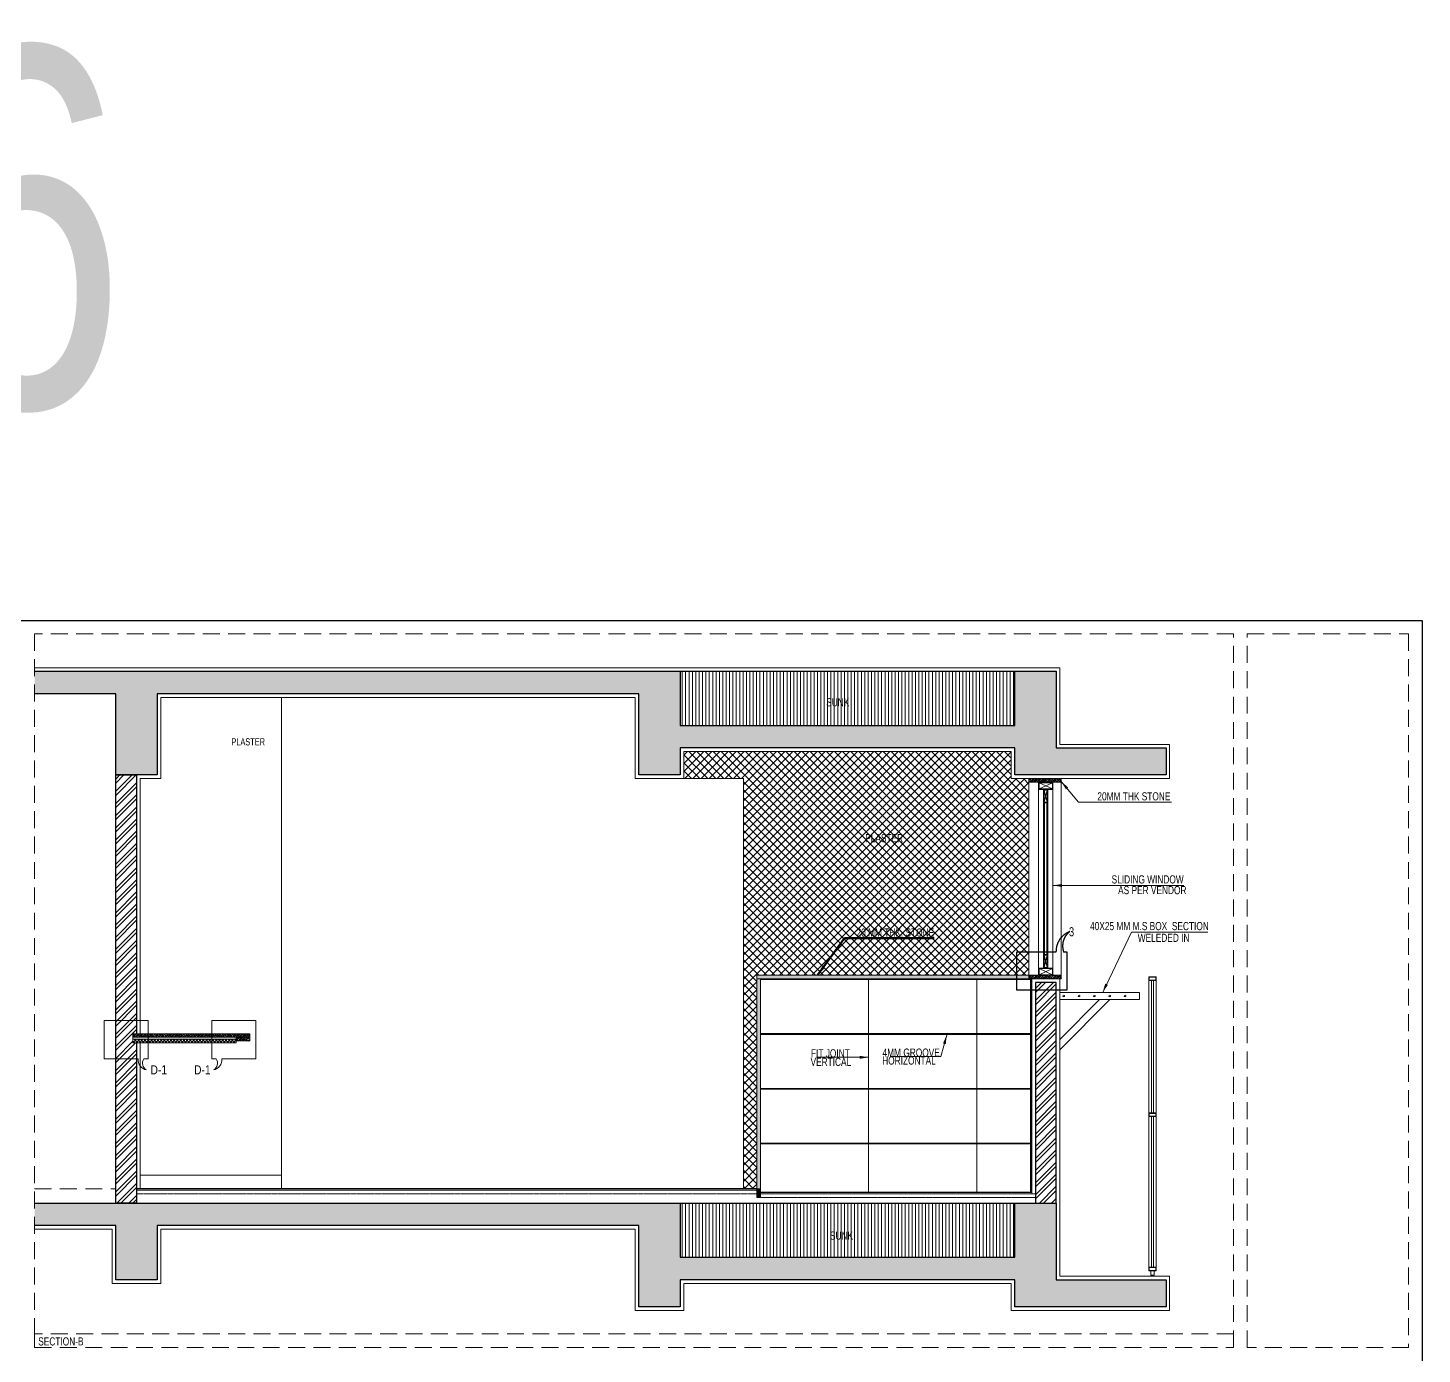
# Model space of a CAD drawing. Header units: inches. Extents: x 853900 to 962947, y 469960 to 560972.
# Drawn here: x 913692 to 921427, y 478602 to 485959 of the extents above; entities that cross this region are included whole.
import ezdxf
from ezdxf.enums import TextEntityAlignment as Align

# ---------------------------------------------------------------- set-up
doc = ezdxf.new("R2010")
doc.units = ezdxf.units.IN
doc.header["$LTSCALE"] = 750
for name, pattern in [('Dash', [6, 3, -3]), ('DASHED2', [0.375, 0.25, -0.125]), ('HIDDEN', [0.375, 0.25, -0.125]), ('HIDDEN2', [0.1875, 0.125, -0.0625])]:
    doc.linetypes.add(name, pattern=pattern)
doc.layers.get('0').update_dxf_attribs({"color": 8})
doc.layers.get('Defpoints').update_dxf_attribs({"color": 8})
for name, color, linetype, lineweight in [('a-Dotted-HM', 8, 'HIDDEN2', 9), ('DOTTED LINE-MSA', 8, 'HIDDEN2', 13), ('ELE-03-MSA', 8, 'Continuous', 18), ('FILING-MSA', 8, 'Continuous', 9), ('g-cen-sym', 8, 'Continuous', 25), ('g-cent-sym', 8, 'Continuous', 15), ('g-dw', 8, 'Continuous', 5), ('g-ele-02', 8, 'Continuous', 9), ('g-ele-03', 8, 'Continuous', 5), ('g-ele-04', 8, 'Continuous', 9), ('g-ele-3', 8, 'Continuous', 0), ('g-ele03', 8, 'Continuous', 0), ('g-ha50', 8, 'Continuous', 9), ('g-text', 8, 'Continuous', 9), ('PLASTER', 8, 'Continuous', 9), ('PLASTER HATCH', 253, 'Continuous', 0), ('sec-ha05', 8, 'Continuous', 15), ('SHEET', 8, 'Continuous', 13), ('STONE', 8, 'Continuous', 18), ('WALL HATCH-MSA', 253, 'Continuous', 9), ('WALL-MSA', 8, 'Continuous', 30)]:
    doc.layers.add(name, color=color, linetype=linetype, lineweight=lineweight)
for name, color, linetype in [('g-sol250', 8, 'Continuous'), ('R.C.C HATCH-MSA', 253, 'Continuous'), ('R.C.C-MSA', 8, 'Continuous'), ('TILE SECTION', 8, 'Continuous')]:
    doc.layers.add(name, color=color, linetype=linetype)
doc.styles.add('ARIAL', font='swisscl.ttf')
doc.styles.add('arial unicode', font='swisscl.ttf', dxfattribs={"height": 45})
doc.styles.add('Arial-Reg+0.8Sc', font='swisscl.ttf')
doc.styles.add('SWINS', font='swissc.ttf')
doc.dimstyles.new('75', dxfattribs={"dimtxt": 115, "dimasz": 50, "dimexe": 75, "dimexo": 0, "dimgap": 25, "dimtad": 1, "dimdec": 0, "dimzin": 0, "dimdsep": 46, "dimtxsty": 'ARIAL', "dimblk": 'ARCHTICK', "dimcen": 0.09, "dimdle": 75, "dimclrd": 256, "dimclre": 256, "dimclrt": 256, "dimadec": 0, "dimazin": 0, "dimtfac": 1, "dimtdec": 0, "dimtofl": 0, "dimtmove": 1, "dimatfit": 0, "dimfxl": 1, "dimtolj": 1, "dimtzin": 0, "dimlwd": -1, "dimlwe": -1, "dimarcsym": 0})
doc.dimstyles.new('Scale-50', dxfattribs={"dimtxt": 75, "dimasz": 25, "dimexe": 0, "dimexo": 0, "dimgap": 20, "dimtad": 1, "dimdec": 0, "dimrnd": 1, "dimzin": 3, "dimdsep": 46, "dimtxsty": 'ARIAL', "dimblk": 'ARCHTICK', "dimcen": 0, "dimse1": 1, "dimse2": 1, "dimclrd": 50, "dimclrt": 256, "dimadec": 0, "dimazin": 0, "dimtfac": 1, "dimtdec": 0, "dimtmove": 1, "dimatfit": 3, "dimfxl": 1, "dimtolj": 1, "dimtzin": 0, "dimlwd": 18, "dimarcsym": 0})
pattern_1 = [(45, (-10295.105, -29411.974), (-33.6759605, 33.6759605), []), (45, (-10272.655, -29411.974), (-33.6759605, 33.6759605), [])]

# ---------------------------------------------------------------- blocks, each defined once
blk = doc.blocks.new('_ArchTick')
at = {"color": 0, "linetype": 'ByBlock', "const_width": 0.15}
blk.add_lwpolyline([(-0.5, -0.5), (0.5, 0.5)], dxfattribs=at)
blk = doc.blocks.new('1')
at = {"layer": 'g-dw', "linetype": 'Dash', "ltscale": 25}
for p, q in [((-12488573.4, -15584268.5), (-12488615.4, -15584360.5)), ((-12488573.4, -15584360.5), (-12488615.4, -15584268.5))]:
    blk.add_line(p, q, dxfattribs=at)
at = {"layer": 'g-dw', "elevation": 0}
for points in [[(-12488619.4, -15584364.5), (-12488619.4, -15584264.5), (-12488569.4, -15584264.5), (-12488569.4, -15584364.5)], [(-12488615.4, -15584360.5), (-12488615.4, -15584268.5), (-12488573.4, -15584268.5), (-12488573.4, -15584360.5)]]:
    blk.add_lwpolyline(points, close=True, dxfattribs=at)
blk = doc.blocks.new('BOX CHANNEL')
at = {"layer": 'g-ele-03'}
blk.add_line((-451080.6, 132998.1, 0), (-451080.6, 132958.1, 0), dxfattribs=at)
at = {"layer": 'g-ele-03', "elevation": 0}
blk.add_lwpolyline([(-451080.6, 132998.1), (-450638.4, 132998.1), (-450638.4, 132958.1), (-451080.6, 132958.1)], dxfattribs=at)
at = {"layer": 'g-ele-03'}
for centre in [(-451000.5, 132978.1, 0), (-450915.5, 132978.1, 0), (-450830.5, 132978.1, 0), (-450745.5, 132978.1, 0), (-450660.5, 132978.1, 0)]:
    blk.add_circle(centre, 5, dxfattribs=at)
blk = doc.blocks.new('A$C469b1725')
at = {"lineweight": 0}
for p, q in [((69, 1660), (69, 925)), ((81, 1660), (81, 925)), ((69, 70), (69, 905)), ((81, 70), (81, 905))]:
    blk.add_line(p, q, dxfattribs=at)
for points in [[(55, 1660), (95, 1660), (95, 1680), (55, 1680)], [(57, 1662), (93, 1662), (93, 1678), (57, 1678)], [(55, 905), (95, 905), (95, 925), (55, 925)], [(57, 907), (93, 907), (93, 923), (57, 923)], [(55, 50), (95, 50), (95, 70), (55, 70)], [(57, 52), (93, 52), (93, 68), (57, 68)], [(85, 50), (65, 50), (65, 25), (85, 25)]]:
    blk.add_lwpolyline(points, close=True, dxfattribs=at)
at = {"layer": 'ELE-03-MSA', "lineweight": 0}
for p, q in [((55, 925), (55, 1660)), ((95, 1660), (95, 925)), ((55, 905), (55, 70)), ((95, 70), (95, 905))]:
    blk.add_line(p, q, dxfattribs=at)

msp = doc.modelspace()

# ---------------------------------------------------------------- hatches: boundary and pattern name
at = {"layer": 'FILING-MSA'}
h = msp.add_hatch(dxfattribs=at)
h.set_pattern_fill('ANSI31', color=256, scale=150, angle=45)
h.set_pattern_definition([(90, (-895727.504, -283456.306), (-18.75, 0), [])])
h.paths.add_polyline_path([(919166.98, 482389.4), (919166.98, 482089.4), (917311.58, 482089.4), (917311.58, 482389.4)])
h = msp.add_hatch(dxfattribs=at)
h.set_pattern_fill('ANSI31', color=256, scale=150, angle=45)
h.set_pattern_definition([(90, (-895727.504, -286406.306), (-18.75, 0), [])])
h.paths.add_polyline_path([(919166.98, 479439.4), (919166.98, 479139.4), (917311.58, 479139.4), (917311.58, 479439.4)])
at = {"layer": 'g-sol250'}
h = msp.add_hatch(dxfattribs=at)
h.set_pattern_fill('ANSI33', color=46, scale=2, style=0)
h.set_pattern_definition([(45, (-32222244.4, 17596374.659), (-8.980256121, 8.980256121), []), (45, (-32222235.42, 17596374.659), (-8.980256121, 8.980256121), [6.35, -3.175])])
h.paths.add_polyline_path([(919246.04, 481774.4), (919425.05, 481774.4), (919425.05, 481794.4), (919246.04, 481794.4)])
at = {"layer": 'g-sol250', "ltscale": 750}
h = msp.add_hatch(color=46, dxfattribs=at)
h.dxf.hatch_style = 1
h.paths.add_polyline_path([(919246.04, 480683.41), (919246.04, 480703.4), (917736.58, 480703.4), (917736.58, 480683.4)])
h = msp.add_hatch(color=46, dxfattribs=at)
h.dxf.hatch_style = 1
h.paths.add_polyline_path([(917736.58, 480683.4), (917736.58, 479519.4), (917736.58, 479519.4), (917756.58, 479519.4), (917756.58, 480683.4)])
at = {"layer": 'g-sol250'}
h = msp.add_hatch(dxfattribs=at)
h.set_pattern_fill('ANSI33', color=46, scale=2, style=0)
h.set_pattern_definition([(45, (-32222244.4, 17596468.658), (-8.980256121, 8.980256121), []), (45, (-32222235.42, 17596468.658), (-8.980256121, 8.980256121), [6.35, -3.175])])
h.paths.add_polyline_path([(919246.04, 480703.4), (919425.05, 480703.4), (919425.05, 480683.4), (919246.04, 480683.4)])
h = msp.add_hatch(dxfattribs=at)
h.set_pattern_fill('ANSI33', color=46, scale=2, style=0)
h.set_pattern_definition([(45, (-32214919.238, 17592109.475), (-8.980256121, 8.980256121), []), (45, (-32214910.258, 17592109.475), (-8.980256121, 8.980256121), [6.35, -3.175])])
h.paths.add_polyline_path([(914274.47, 480379.4), (914405.47, 480379.4), (914413.47, 480379.4), (914922.48, 480379.4), (914922.48, 480359.4), (914274.47, 480359.4)])
h.paths.add_polyline_path([(914864.37, 480339.4), (914847.47, 480339.4), (914847.47, 480349.4), (914847.47, 480359.4), (914922.48, 480359.4), (914922.48, 480339.4), (914904.33, 480339.4), (914873, 480339.4)])
at = {"layer": 'PLASTER HATCH'}
h = msp.add_hatch(dxfattribs=at)
h.set_pattern_fill('ANSI37', color=256, scale=10, angle=180)
h.paths.add_polyline_path([(919246.04, 481774.4), (919246.04, 481794.4), (919146.98, 481794.4), (919146.98, 481944.4), (917331.58, 481944.4), (917331.58, 481794.4), (917661.58, 481794.4), (917661.58, 479519.4), (917736.58, 479519.4), (917736.58, 480683.4), (917736.58, 480703.4), (919246.04, 480703.4)])
at = {"layer": 'R.C.C HATCH-MSA'}
h = msp.add_hatch(color=256, dxfattribs=at)
h.dxf.hatch_style = 1
h.paths.add_polyline_path([(913729.48, 482264.4), (913729.48, 482389.4), (917311.58, 482389.4), (917311.58, 482089.4), (919166.98, 482089.4), (919166.98, 482389.4), (919396.98, 482389.4), (919396.98, 481964.4), (920006.58, 481964.4), (920006.58, 481814.4), (919166.98, 481814.4), (919166.98, 481964.4), (917311.58, 481964.4), (917311.58, 481814.4), (917081.58, 481814.4), (917081.58, 482264.4), (914409.48, 482264.4), (914409.48, 481814.4), (914179.48, 481814.4), (914179.48, 482264.4)])
h = msp.add_hatch(color=256, dxfattribs=at)
h.dxf.hatch_style = 1
h.paths.add_polyline_path([(913729.48, 479314.4), (913729.48, 479439.4), (917311.58, 479439.4), (917311.58, 479139.4), (919166.98, 479139.4), (919166.98, 479439.4), (919396.98, 479439.4), (919396.98, 479014.4), (920006.58, 479014.4), (920006.58, 478864.4), (919166.98, 478864.4), (919166.98, 479014.4), (917311.58, 479014.4), (917311.58, 478864.4), (917081.58, 478864.4), (917081.58, 479314.4), (914409.48, 479314.4), (914409.48, 479014.4), (914179.48, 479014.4), (914179.48, 479314.4)])
at = {"layer": 'sec-ha05', "ltscale": 300}
h = msp.add_hatch(dxfattribs=at)
h.set_pattern_fill('ANSI37', color=256, scale=4, angle=180, style=0)
h.set_pattern_definition([(45, (-29404592.232, 17366627.844), (-8.980256121, 8.980256121), []), (135, (-29404592.232, 17366627.844), (-8.980256121, -8.980256121), [])])
h.paths.add_polyline_path([(914503.12, 480349.4), (914274.47, 480349.4), (914274.47, 480329.4), (914335.47, 480329.4), (914355.47, 480329.4), (914363.47, 480329.4), (914503.12, 480329.4)])
h.paths.add_polyline_path([(914503.12, 480329.4), (914832.47, 480329.4), (914847.47, 480349.4), (914503.12, 480349.4)])
h.paths.add_polyline_path([(914832.47, 480329.4), (914847.61, 480329.4), (914847.34, 480339.4), (914847.47, 480349.4)])
at = {"layer": 'STONE', "ltscale": 750}
h = msp.add_hatch(color=49, dxfattribs=at)
h.dxf.hatch_style = 1
h.paths.add_polyline_path([(917756.58, 479519.4), (917736.58, 479519.4), (917736.58, 479471.4), (917756.58, 479471.4)])
at = {"layer": 'WALL HATCH-MSA'}
h = msp.add_hatch(dxfattribs=at)
h.set_pattern_fill('ANSI32', color=256, scale=5)
h.set_pattern_definition(pattern_1)
h.paths.add_polyline_path([(914179.48, 479439.4), (914294.48, 479439.4), (914294.48, 480329.4), (914274.47, 480329.4), (914274.47, 480379.4), (914294.48, 480379.4), (914294.48, 481814.4), (914179.48, 481814.4)])
h = msp.add_hatch(dxfattribs=at)
h.set_pattern_fill('ANSI32', color=256, scale=5)
h.set_pattern_definition(pattern_1)
h.paths.add_polyline_path([(919281.98, 479439.4), (919396.98, 479439.4), (919396.98, 480663.4), (919282.04, 480663.4)])

# ---------------------------------------------------------------- linework, layer by layer
at = {"layer": 'a-Dotted-HM', "color": 3, "ltscale": 0.01}
for p, q in [((917736.58, 479491.4, 0), (914294.48, 479491.4, 0)), ((917756.58, 479471.4, 0), (919281.98, 479471.4, 0))]:
    msp.add_line(p, q, dxfattribs=at)
at = {"layer": 'Defpoints', "color": 14}
msp.add_lwpolyline([(921427.38, 469960.41), (906927.38, 469960.41), (906927.38, 482672.28), (921427.38, 482672.28)], close=True, dxfattribs=at)
at = {"layer": 'DOTTED LINE-MSA'}
msp.add_line((913729.48, 479519.4), (914179.48, 479519.4), dxfattribs=at)
at = {"layer": 'g-cen-sym', "linetype": 'DASHED2', "ltscale": 200, "elevation": 0}
msp.add_lwpolyline([(919439.29, 480830.74, -0.3379974), (919473.37, 480946.26, 0.3234873), (919396.17, 480830.74), (919176.59, 480830.74), (919176.59, 480621.99), (919458.63, 480621.99), (919458.63, 480830.74)], format="xyb", close=True, dxfattribs=at)
at = {"layer": 'g-cent-sym', "elevation": 0}
for points in [[(914115.09, 480239.86), (914115.09, 480453.35), (914358.52, 480453.35), (914358.52, 480239.86), (914335.38, 480239.86, 0.450664), (914350.58, 480178.03, -0.3674414), (914303.69, 480239.86)], [(914956.77, 480239.86), (914956.77, 480453.35), (914713.34, 480453.35), (914713.34, 480239.86), (914736.48, 480239.86, -0.450664), (914721.28, 480178.03, 0.3674414), (914768.17, 480239.86)]]:
    msp.add_lwpolyline(points, format="xyb", close=True, dxfattribs=at)
at = {"layer": 'g-dw', "linetype": 'Continuous', "ltscale": 500, "elevation": 0}
for points in [[(919326.48, 481659.4), (919326.48, 481734.4), (919351.48, 481734.4), (919351.48, 481659.4)], [(919330.48, 481663.4), (919330.48, 481730.4), (919347.48, 481730.4), (919347.48, 481663.4)]]:
    msp.add_lwpolyline(points, close=True, dxfattribs=at)
at = {"layer": 'g-dw', "linetype": 'Continuous', "ltscale": 500}
for points in [[(919326.48, 480818.4), (919326.48, 480743.4), (919351.48, 480743.4), (919351.48, 480818.4)], [(919330.48, 480814.4), (919330.48, 480747.4), (919347.48, 480747.4), (919347.48, 480814.4)]]:
    msp.add_lwpolyline(points, close=True, dxfattribs=at)
at = {"layer": 'g-ele-02', "ltscale": 250}
msp.add_line((915099.48, 482244.4), (915099.48, 479519.4, 0), dxfattribs=at)
at = {"layer": 'g-ele-02', "ltscale": 250, "elevation": 0}
msp.add_lwpolyline([(919332.98, 480818.4), (919344.98, 480818.4), (919344.98, 481659.4), (919332.98, 481659.4), (919332.98, 480818.4)], dxfattribs=at)
at = {"layer": 'g-ele-02', "ltscale": 250}
for points in [[(917736.58, 480683.4), (919246.04, 480683.4), (919246.04, 480703.4), (917736.58, 480703.4)], [(917736.58, 479519.4), (917756.58, 479519.4), (917756.58, 480683.4), (917736.58, 480683.4)]]:
    msp.add_lwpolyline(points, close=True, dxfattribs=at)
msp.add_lwpolyline([(917756.58, 480679.46), (917756.58, 479519.4)], dxfattribs=at)
msp.add_lwpolyline([(917756.58, 480679.46), (917756.58, 479519.4)], dxfattribs=at)
msp.add_lwpolyline([(917756.58, 480679.46), (917756.58, 479519.4)], dxfattribs=at)
at = {"layer": 'g-ele-03'}
for p, q in [((919298.98, 480743.4), (919298.98, 481734.4, 0)), ((919347.48, 481663.4, 0), (919330.48, 481730.4, 0)), ((919330.48, 481663.4, 0), (919347.48, 481730.4, 0)), ((919378.98, 480743.4), (919378.98, 481734.4, 0)), ((919347.48, 480814.4, 0), (919330.48, 480747.4, 0)), ((919330.48, 480814.4, 0), (919347.48, 480747.4, 0)), ((919261.98, 480679.46, 0), (917756.58, 480679.46, 0)), ((919254.04, 480379.46, 0), (917756.58, 480379.46, 0)), ((919254.04, 480375.46, 0), (917756.58, 480375.46, 0)), ((919254.04, 480075.46, 0), (917756.58, 480075.46, 0)), ((919254.04, 480071.46, 0), (917756.58, 480071.46, 0)), ((919254.04, 479771.46, 0), (917756.58, 479771.46, 0)), ((919254.04, 479767.46, 0), (917756.58, 479767.46, 0))]:
    msp.add_line(p, q, dxfattribs=at)
at = {"layer": 'g-ele-03', "linetype": 'Continuous', "elevation": 0}
msp.add_lwpolyline([(919351.48, 481659.4), (919326.48, 481659.4), (919326.48, 480818.4), (919351.48, 480818.4), (919351.48, 481659.4)], dxfattribs=at)
at = {"layer": 'g-ele-03'}
for points in [[(918356.58, 480679.46), (918356.58, 479499.4)], [(918956.58, 480679.46), (918956.58, 479499.4)]]:
    msp.add_lwpolyline(points, dxfattribs=at)
at = {"layer": 'g-ele-04'}
msp.add_lwpolyline([(919246.04, 481774.4), (919425.05, 481774.4), (919425.05, 480703.4), (919246.04, 480703.4)], close=True, dxfattribs=at)
at = {"layer": 'g-ele-3'}
for p, q in [((917661.58, 481794.4), (917661.58, 479519.4)), ((917756.58, 480683.4), (917756.58, 479565.9, 0))]:
    msp.add_line(p, q, dxfattribs=at)
at = {"layer": 'g-ele03'}
for p, q in [((917331.58, 481794.4), (917661.58, 481794.4)), ((919638.11, 480568.35, 0), (919416.98, 480347.23, 0)), ((919694.68, 480568.35, 0), (919416.98, 480290.66, 0))]:
    msp.add_line(p, q, dxfattribs=at)
at = {"layer": 'g-ele03', "ltscale": 500, "elevation": 0}
msp.add_lwpolyline([(915099.48, 479594.4), (914314.48, 479594.4)], dxfattribs=at)
at = {"layer": 'PLASTER', "ltscale": 0.01}
msp.add_line((917756.58, 479491.4, 0), (919281.98, 479491.4, 0), dxfattribs=at)
at = {"layer": 'PLASTER'}
for points in [[(913729.48, 482409.4), (917311.58, 482409.4), (919166.98, 482409.4), (919416.98, 482409.4), (919416.98, 481984.4), (920026.58, 481984.4), (920026.58, 481794.4), (919146.98, 481794.4), (919146.98, 481944.4), (917331.58, 481944.4), (917331.58, 481794.4), (917061.58, 481794.4), (917061.58, 482244.4), (914429.48, 482244.4), (914429.48, 481794.4), (914314.48, 481794.4), (914314.48, 480379.4)], [(919261.98, 479491.4), (919262.04, 480683.4), (919416.98, 480683.4), (919416.98, 479439.4), (919416.98, 479034.4), (920026.58, 479034.4), (920026.58, 478844.4), (919146.98, 478844.4), (919146.98, 478994.4), (917331.58, 478994.4), (917331.58, 478844.4), (917061.58, 478844.4), (917061.58, 479294.4), (914429.48, 479294.4), (914429.48, 478994.4), (914159.48, 478994.4), (914159.48, 479294.4), (913729.48, 479294.4)], [(914314.48, 480329.4), (914314.48, 479519.4)]]:
    msp.add_lwpolyline(points, dxfattribs=at)
at = {"layer": 'PLASTER', "ltscale": 0.01, "elevation": 0}
msp.add_lwpolyline([(917736.58, 479511.4), (914294.48, 479511.4)], dxfattribs=at)
at = {"layer": 'R.C.C-MSA'}
for points in [[(913729.48, 482389.4), (917311.58, 482389.4), (917311.58, 482089.4), (919166.98, 482089.4), (919166.98, 482389.4), (919396.98, 482389.4), (919396.98, 481964.4), (920006.58, 481964.4), (920006.58, 481814.4), (919166.98, 481814.4), (919166.98, 481964.4), (917311.58, 481964.4), (917311.58, 481814.4), (917081.58, 481814.4), (917081.58, 482264.4), (914409.48, 482264.4), (914409.48, 481814.4), (914179.48, 481814.4), (914179.48, 482264.4), (913729.48, 482264.4)], [(913729.48, 479439.4), (917311.58, 479439.4), (917311.58, 479139.4), (919166.98, 479139.4), (919166.98, 479439.4), (919396.98, 479439.4), (919396.98, 479014.4), (920006.58, 479014.4), (920006.58, 478864.4), (919166.98, 478864.4), (919166.98, 479014.4), (917311.58, 479014.4), (917311.58, 478864.4), (917081.58, 478864.4), (917081.58, 479314.4), (914409.48, 479314.4), (914409.48, 479014.4), (914179.48, 479014.4), (914179.48, 479314.4), (913729.48, 479314.4)]]:
    msp.add_lwpolyline(points, dxfattribs=at)
at = {"layer": 'SHEET', "linetype": 'HIDDEN', "ltscale": 0.5}
for points in [[(920381.58, 482597.28), (913729.48, 482597.28), (913729.48, 478639.4), (920381.58, 478639.4)], [(921352.38, 478639.4), (920456.58, 478639.4), (920456.58, 482597.28), (921352.38, 482597.28)], [(913729.48, 478639.4), (920381.58, 478639.4), (920381.58, 478714.4), (913729.48, 478714.4)]]:
    msp.add_lwpolyline(points, close=True, dxfattribs=at)
at = {"layer": 'STONE'}
for q in [(914274.47, 480349.4, 0), (914847.47, 480329.4, 0), (914847.47, 480329.4, 0)]:
    msp.add_line((914847.47, 480349.4, 0), q, dxfattribs=at)
at = {"layer": 'STONE', "color": 7, "linetype": 'Continuous', "ltscale": 750}
for points in [[(919246.04, 481774.4), (919425.05, 481774.4), (919425.05, 481794.4), (919246.04, 481794.4)], [(919246.04, 480703.4), (919425.05, 480703.4), (919425.05, 480683.4), (919246.04, 480683.4)]]:
    msp.add_lwpolyline(points, close=True, dxfattribs=at)
at = {"layer": 'STONE', "color": 7}
for points in [[(914274.47, 480379.4), (914922.48, 480379.4), (914922.48, 480359.4), (914274.47, 480359.4)], [(917756.58, 479519.4), (917736.58, 479519.4), (917736.58, 479471.4), (917756.58, 479471.4)]]:
    msp.add_lwpolyline(points, close=True, dxfattribs=at)
msp.add_lwpolyline([(914335.47, 480379.4), (914274.47, 480379.4), (914274.47, 480329.4), (914847.47, 480329.4)], dxfattribs=at)
at = {"layer": 'STONE', "color": 7, "elevation": 0}
msp.add_lwpolyline([(914922.48, 480359.4), (914847.47, 480359.4), (914847.47, 480339.4), (914922.48, 480339.4)], close=True, dxfattribs=at)
at = {"layer": 'TILE SECTION', "ltscale": 0.01}
msp.add_line((917756.58, 479499.4, 0), (919261.98, 479499.4, 0), dxfattribs=at)
for points in [[(919254.04, 480679.46), (919254.04, 479499.4)], [(919254.04, 480589.4), (919254.04, 479499.4)]]:
    msp.add_lwpolyline(points, dxfattribs=at)
at = {"layer": 'TILE SECTION', "ltscale": 500, "elevation": 0}
msp.add_lwpolyline([(917736.58, 479519.4), (914294.48, 479519.4)], dxfattribs=at)
at = {"layer": 'WALL-MSA'}
for p, q in [((917311.58, 482389.4), (919166.98, 482389.4)), ((917311.58, 479439.4), (919166.98, 479439.4))]:
    msp.add_line(p, q, dxfattribs=at)
msp.add_lwpolyline([(914294.48, 480329.4), (914294.48, 479439.4), (914179.48, 479439.4), (914179.48, 481814.4), (914294.48, 481814.4), (914294.48, 480379.4)], dxfattribs=at)
msp.add_lwpolyline([(919281.98, 479439.4), (919396.98, 479439.4), (919396.98, 480663.4), (919282.04, 480663.4)], close=True, dxfattribs=at)

# ---------------------------------------------------------------- block references
at = {"layer": 'g-ele-02', "ltscale": 275, "xscale": 0.8, "yscale": 0.8, "zscale": 0.8, "rotation": 270.0000000017585}
for p in [(13386790.6, -9509121.11), (13386790.6, -9510152.11)]:
    msp.add_blockref('1', p, dxfattribs=at)
at = {"layer": 'g-ele-02', "xscale": -1}
msp.add_blockref('A$C469b1725', (920006.58, 479014.4), dxfattribs=at)
at = {"layer": 'g-ha50', "ltscale": 150, "xscale": -1}
msp.add_blockref('BOX CHANNEL', (468778.63, 347610.29, 0), dxfattribs=at)

# ---------------------------------------------------------------- texts
at = {"layer": 'Defpoints', "color": 1, "linetype": 'ByBlock', "ltscale": 0.5, "style": 'arial unicode'}
msp.add_text('101/106', height=2000, dxfattribs=at).set_placement((906825.91, 483852.22))
at = {"layer": 'g-cen-sym', "linetype": 'DASHED2', "ltscale": 200, "style": 'ARIAL'}
msp.add_text('3', height=50, dxfattribs=at).set_placement((919468.27, 480919.87, 0))
at = {"layer": 'g-cent-sym', "style": 'SWINS'}
for p in [(914371.96, 480153.71, 0), (914613.8, 480153.71, 0)]:
    msp.add_text('D-1', height=50, dxfattribs=at).set_placement(p)
at = {"layer": 'g-text', "style": 'arial unicode'}
for p in [(918185.39, 482217.53, 0), (918205.99, 479259.22, 0)]:
    msp.add_text('SUNK', height=45, dxfattribs=at).set_placement(p, align=Align.MIDDLE_CENTER)
for s, height, p in [('PLASTER', 40, (914820.82, 481998.33, 0)), ('PLASTER', 45, (918337.55, 481464.04, 0)), ('FIT JOINT', 45, (918036.59, 480270.43, 0)), ('4MM GROOVE', 45, (918433.73, 480274.33, 0)), ('VERTICAL', 45, (918034.26, 480223.14, 0)), ('HORIZONTAL', 45, (918431.83, 480230.5, 0))]:
    msp.add_text(s, height=height, dxfattribs=at).set_placement(p, align=Align.MIDDLE_LEFT)
for s, p in [('20MM THK STONE ', (919625.73, 481673.5, 0)), ('SLIDING WINDOW ', (919704.77, 481212.74, 1811.48)), ('AS PER VENDOR', (919740.67, 481153.3, 1811.48)), ('40X25 MM M.S BOX  SECTION', (919585.17, 480953.78, 0)), ('20 MM THK. STONE', (918289.58, 480917.96, 0)), (' WELEDED IN', (919836.86, 480888.58, 0)), ('SECTION-B', (913749.4, 478649.88))]:
    msp.add_text(s, height=45, dxfattribs=at).set_placement(p)

# ---------------------------------------------------------------- leaders
at = {"layer": 'g-text'}
for points, dimstyle, override in [([(919425.05, 481778.71), (919521.4, 481662.93), (920037.16, 481662.93)], '75', {"dimtxt": 90, "dimgap": 10, "dimtad": 0, "dimtxsty": 'Arial-Reg+0.8Sc', "dimclrd": 50}), ([(919378.98, 481201.68, 0), (920104.81, 481201.68, 0)], 'Scale-50', {"dimasz": 50, "dimtad": 0}), ([(918073.15, 480703.4, 0), (918223.09, 480909.41, 0), (918720.36, 480909.41, 0)], '75', {"dimscale": 1, "dimtxt": 90, "dimasz": 50, "dimgap": 10, "dimtad": 0, "dimtxsty": 'Arial-Reg+0.8Sc', "dimclrd": 50, "dimlwd": 65535}), ([(918789.65, 480371.46, 0), (918757.82, 480252.34, 0), (918476.21, 480252.34, 0)], 'Scale-50', {"dimasz": 50, "dimtad": 0}), ([(918356.58, 480248.25, 0), (918067.37, 480248.25, 0)], 'Scale-50', {"dimasz": 50, "dimtad": 0})]:
    msp.add_leader(points, dimstyle=dimstyle, override=override, dxfattribs=at)
at = {"layer": 'g-text', "ltscale": 750}
msp.add_leader([(919655.06, 480608.35, 0), (919814.99, 480942.03, 0), (920238.93, 480942.03, 0)], dimstyle='75', override={"dimtxt": 90, "dimgap": 10, "dimtad": 0, "dimtxsty": 'Arial-Reg+0.8Sc', "dimclrd": 50}, dxfattribs=at)

doc.saveas('drawing.dxf')
